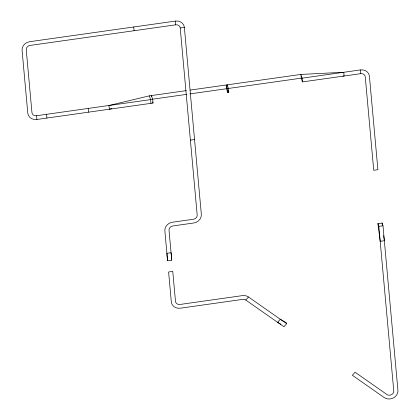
<?xml version="1.0" encoding="UTF-8"?>
<svg xmlns="http://www.w3.org/2000/svg" width="420" height="420" viewBox="0 0 420 420"><rect width="100%" height="100%" fill="white"/><g stroke="black" fill="none" stroke-linecap="round" stroke-linejoin="round"><path stroke-width="0.63" d="M245.779 300.048L248.477 296.987L286.671 323.715L283.967 326.776L245.779 300.048A4.221 3.733 -18.6 0 0 242.734 299.371L180.316 308.196A8.447 7.466 -18.6 0 1 171.313 301.896L168.599 271.992L172.762 271.399L175.476 301.308A4.221 3.733 -18.6 0 0 179.975 304.458L242.398 295.627A8.447 7.466 -18.6 0 1 248.477 296.987M186.212 90.641L149.341 95.855L108.99 105.488L109.331 109.226L111.851 108.623M171.743 260.185L171.061 252.709L166.903 253.297L167.454 260.4L167.58 260.773L171.743 260.185L169.029 230.281A4.221 3.733 -18.6 0 1 172.846 225.95L193.657 223.01A8.489 7.502 -18.6 0 0 201.338 214.31L184.364 27.389A8.447 7.466 -18.6 0 0 175.366 21.089L29.72 41.69A8.447 7.466 -18.6 0 0 22.076 50.342L27.783 113.185A8.515 7.523 -18.6 0 0 36.923 119.464L153.022 103.047L152.686 99.309L151.426 95.561L151.536 96.81M184.364 27.389L180.206 27.977A4.221 3.733 -18.6 0 0 175.702 24.827L30.061 45.428A4.221 3.733 -18.6 0 0 26.239 49.754L31.946 112.597A4.295 3.796 -18.6 0 0 36.587 115.726L152.686 99.309M190.082 90.095L300.888 74.424L343.765 72.282L344.101 76.02L342.804 76.083M152.407 99.209L186.553 94.379M189.772 93.923L226.496 88.73L227.756 92.474L228.795 92.327L228.459 88.589L227.199 84.845L227.309 86.09M228.181 88.494L301.229 78.162L302.489 81.905L360.749 73.668A4.221 3.733 -18.6 0 1 365.248 76.818L373.732 170.279L377.895 169.691L369.411 76.23A8.447 7.466 -18.6 0 0 360.407 69.93L302.148 78.167L300.888 74.424L301.229 78.162M226.496 88.73L226.154 84.992L227.419 88.736L228.459 88.589M190.386 140.128L194.549 139.54M377.911 223.629L382.069 223.041L382.988 225.766L397.924 390.259A8.447 7.466 -18.6 0 1 393.414 397.892A8.447 7.466 -18.6 0 1 384.195 397.551L352.37 375.281L355.073 372.22L386.899 394.495A4.221 3.733 -18.6 0 0 391.508 394.663A4.221 3.733 -18.6 0 0 393.76 390.847L378.83 226.354L377.911 223.629L380.184 241.311L384.347 240.718L383.696 235.667M378.83 226.354L382.988 225.766M280.901 324.24L277.604 322.319L280.303 319.258L286.356 322.781L286.671 323.715M228.254 90.725L228.795 92.327M152.665 101.976L153.022 103.047M149.341 95.855L150.602 99.603L150.943 103.341M382.069 223.041L382.231 224.301M360.407 69.93L360.749 73.668M302.148 78.167L302.489 81.905M227.419 88.736L227.756 92.474M180.206 27.977L197.179 214.898A4.268 3.769 -18.6 0 1 193.316 219.272L172.51 222.212A8.447 7.466 -18.6 0 0 164.866 230.869L167.58 260.773M175.366 21.089L175.702 24.827M133.749 26.975L134.09 30.713M88.184 108.428L88.526 112.166M46.573 114.314L46.914 118.052M36.587 115.726L36.923 119.464"/></g></svg>
